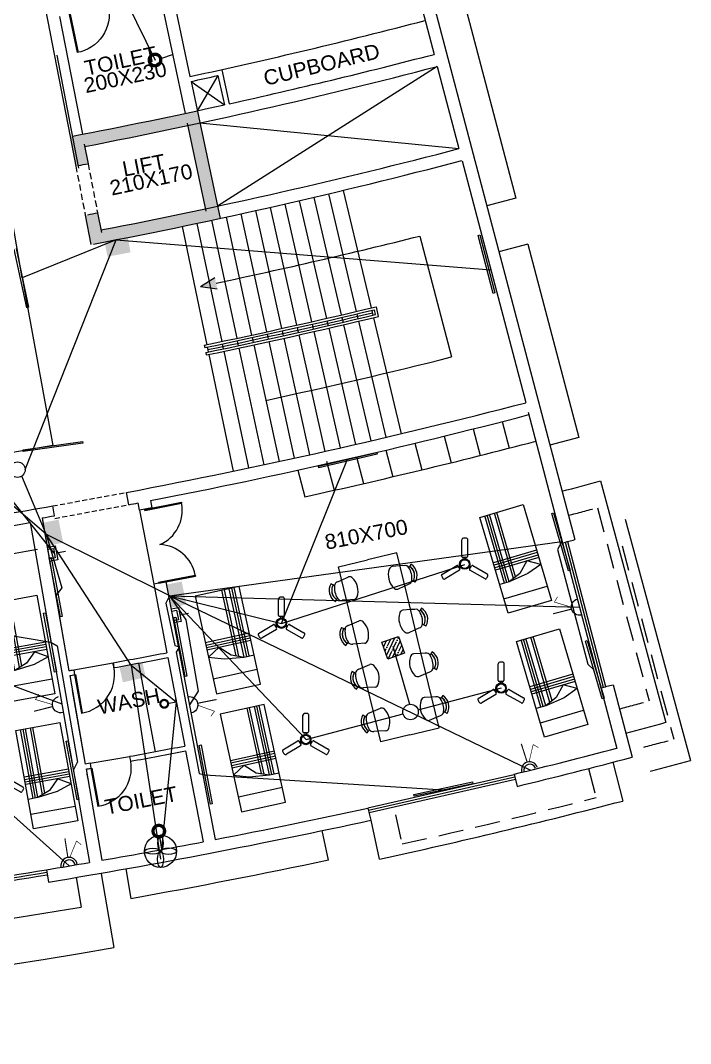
# Model space of a CAD drawing. Header units: inches. Extents: x -221585 to 401252, y -284294 to 332380.
# Drawn here: x 137397 to 138737, y 27239 to 29285 of the extents above; entities that cross this region are included whole.
import ezdxf
from ezdxf.enums import TextEntityAlignment as Align

# ---------------------------------------------------------------- set-up
doc = ezdxf.new("R2010")
doc.units = ezdxf.units.IN
doc.header["$MEASUREMENT"] = 0
doc.linetypes.add('HIDDEN', pattern=[0.375, 0.25, -0.125])
doc.linetypes.add('HIDDEN2', pattern=[0.1875, 0.125, -0.0625])
for name, color, linetype in [('A-TEXT', 3, 'Continuous'), ('A_dimension_100', 233, 'Continuous'), ('E-LIGHT', 7, 'Continuous'), ('Power', 7, 'Continuous'), ('UPS', 7, 'Continuous'), ('WALL', 4, 'Continuous')]:
    doc.layers.add(name, color=color, linetype=linetype)
for name, color, linetype, lineweight in [('ceilingfan', 1, 'Continuous', 15), ('FURN', 56, 'Continuous', 0), ('PIE', 7, 'Continuous', 15), ('text', 72, 'HIDDEN2', 5)]:
    doc.layers.add(name, color=color, linetype=linetype, lineweight=lineweight)
doc.styles.add('DIM', font='arial.ttf')
doc.styles.get("Standard").update_dxf_attribs({"font": 'arial.ttf'})

# ---------------------------------------------------------------- blocks, each defined once
blk = doc.blocks.new('d2')
at = {"color": 1, "ltscale": 8}
for p, q in [((-332.772, -186.458, 9945.752), (-332.753, -186.454, 9945.752)), ((-332.628, -187.194, 9945.752), (-332.772, -186.458, 9945.752)), ((-332.609, -187.19, 9945.752), (-332.753, -186.454, 9945.752)), ((-332.753, -186.454, 9945.752), (-332.753, -186.454, 9945.732)), ((-332.753, -186.454, 9945.732), (-332.753, -186.454, 9945.732)), ((-334.226, -186.743, 9945.752), (-334.206, -186.739, 9945.752)), ((-334.082, -187.479, 9945.752), (-334.226, -186.743, 9945.752)), ((-334.062, -187.475, 9945.752), (-334.206, -186.739, 9945.752)), ((-332.628, -187.194, 9945.752), (-332.609, -187.19, 9945.752)), ((-334.063, -187.577, 9945.752), (-332.589, -187.288, 9945.752)), ((-334.082, -187.479, 9945.752), (-334.062, -187.475, 9945.752))]:
    blk.add_line(p, q, dxfattribs=at)
for centre, start, end in [((-332.628, -187.194, 9945.752), 101.092, 178.0402), ((-334.062, -187.475, 9945.752), 24.1438, 101.092)]:
    blk.add_arc(centre, 0.75, start, end, dxfattribs=at)
blk = doc.blocks.new('A$C25933C84')
at = {"color": 8, "linetype": 'Continuous'}
for p, q in [((0, 0.9), (2, 0.9)), ((0, 0), (0, 0.9)), ((0.3, 0.9), (0.3, 0)), ((0.6, 0.7), (0.6, 0.9)), ((2, 0.9), (2, 0)), ((0.65, 0.3), (0.6, 0.7)), ((0.7, 0.45), (0.6, 0.7)), ((0.9, 0.25), (0.7, 0.45)), ((0.75, 0), (0.65, 0.3)), ((0.75, 0), (0.9, 0.25)), ((2, 0), (0, 0))]:
    blk.add_line(p, q, dxfattribs=at)
at = {"color": 8}
for p, q in [((0.9, 0), (0.9, 0.9)), ((0.95, 0), (0.95, 0.9)), ((1, 0), (1, 0.9)), ((1.05, 0), (1.05, 0.9)), ((0.6, 0.8), (2, 0.8)), ((0.6, 0.75), (2, 0.75)), ((0.6, 0.7), (2, 0.7)), ((0.64, 0.6), (2, 0.6)), ((0.66, 0.55), (2, 0.55))]:
    blk.add_line(p, q, dxfattribs=at)
blk = doc.blocks.new('FEGREGRE')
at = {"color": 20, "ltscale": 10}
for p, q in [((357183.6, 114115.5, 0.8), (357203.7, 114038.1, 0.4)), ((356717.1, 113921.6, 0.4), (356700.3, 113999.7, 0.4)), ((356615.1, 113920.1, 0.4), (356602.6, 113978.8, 0.4)), ((356209.8, 113902.5, 0.4), (356220.3, 113843.4, 0.4)), ((356110.4, 113885.1, 0.4), (356120.5, 113826, 0.4))]:
    blk.add_line(p, q, dxfattribs=at)
for centre, radius, start, end in [((353970.4, 126473.1, 0.4), 12848.5, 282.34342, 284.575), ((353970.4, 126473.1, 0.4), 12828.5, 280.10083, 281.89721), ((353970.3, 126473.1, 0.4), 12828.5, 277.85338, 279.64858)]:
    blk.add_arc(centre, radius, start, end, dxfattribs=at)
blk = doc.blocks.new('TRTH')
at = {"color": 1, "ltscale": 8}
for p, q in [((-589.839, -68.759), (-589.839, -67.98)), ((-589.819, -68.759), (-589.819, -67.979)), ((-589.839, -68.759), (-589.819, -68.759)), ((-589.839, -68.859), (-589.039, -68.859))]:
    blk.add_line(p, q, dxfattribs=at)
blk.add_arc((-589.819, -68.759), 0.78, 0, 91.4693, dxfattribs=at)
blk = doc.blocks.new('FREGTET')
at = {"layer": 'FURN', "color": 8}
for p, q in [((-154.698, 109.057, -2766.571), (-154.732, 108.979, -2766.571)), ((-154.698, 109.057, -2766.571), (-154.732, 108.979, -2766.571)), ((-154.66, 109.191, -2766.571), (-154.635, 109.149, -2766.571)), ((-154.66, 109.191, -2766.571), (-154.635, 109.149, -2766.571)), ((-154.617, 109.122, -2766.571), (-154.635, 109.149, -2766.571)), ((-154.617, 109.122, -2766.571), (-154.635, 109.149, -2766.571)), ((-154.369, 109.063, -2766.571), (-154.341, 109.079, -2766.571)), ((-154.369, 109.063, -2766.571), (-154.341, 109.079, -2766.571)), ((-154.3, 109.105, -2766.571), (-154.341, 109.079, -2766.571)), ((-154.3, 109.105, -2766.571), (-154.341, 109.079, -2766.571)), ((-154.994, 109.041, -2766.571), (-155.133, 108.458, -2766.571)), ((-154.118, 108.833, -2766.571), (-154.994, 109.041, -2766.571)), ((-154.732, 108.979, -2766.571), (-154.793, 108.838, -2766.571)), ((-154.34, 108.731, -2766.571), (-154.331, 108.884, -2766.571)), ((-154.331, 108.884, -2766.571), (-154.327, 108.968, -2766.571)), ((-154.331, 108.884, -2766.571), (-154.327, 108.968, -2766.571)), ((-153.822, 108.848, -2766.571), (-153.856, 108.771, -2766.571)), ((-153.822, 108.848, -2766.571), (-153.856, 108.771, -2766.571)), ((-153.784, 108.982, -2766.571), (-153.76, 108.941, -2766.571)), ((-153.784, 108.982, -2766.571), (-153.76, 108.941, -2766.571)), ((-153.742, 108.914, -2766.571), (-153.76, 108.941, -2766.571)), ((-153.742, 108.914, -2766.571), (-153.76, 108.941, -2766.571)), ((-153.493, 108.854, -2766.571), (-153.465, 108.871, -2766.571)), ((-153.493, 108.854, -2766.571), (-153.465, 108.871, -2766.571)), ((-153.425, 108.897, -2766.571), (-153.465, 108.871, -2766.571)), ((-153.425, 108.897, -2766.571), (-153.465, 108.871, -2766.571)), ((-153.243, 108.625, -2766.571), (-154.118, 108.833, -2766.571)), ((-153.856, 108.771, -2766.571), (-153.917, 108.63, -2766.571)), ((-153.464, 108.523, -2766.571), (-153.456, 108.676, -2766.571)), ((-153.456, 108.676, -2766.571), (-153.451, 108.76, -2766.571)), ((-153.456, 108.676, -2766.571), (-153.451, 108.76, -2766.571)), ((-152.946, 108.64, -2766.571), (-152.98, 108.563, -2766.571)), ((-152.946, 108.64, -2766.571), (-152.98, 108.563, -2766.571)), ((-152.908, 108.774, -2766.571), (-152.884, 108.732, -2766.571)), ((-152.908, 108.774, -2766.571), (-152.884, 108.732, -2766.571)), ((-152.866, 108.705, -2766.571), (-152.884, 108.732, -2766.571)), ((-152.866, 108.705, -2766.571), (-152.884, 108.732, -2766.571)), ((-152.618, 108.646, -2766.571), (-152.59, 108.663, -2766.571)), ((-152.618, 108.646, -2766.571), (-152.59, 108.663, -2766.571)), ((-152.549, 108.689, -2766.571), (-152.59, 108.663, -2766.571)), ((-152.549, 108.689, -2766.571), (-152.59, 108.663, -2766.571)), ((-155.271, 107.874, -2766.571), (-155.133, 108.458, -2766.571)), ((-152.367, 108.417, -2766.571), (-153.243, 108.625, -2766.571)), ((-152.98, 108.563, -2766.571), (-153.042, 108.422, -2766.571)), ((-152.589, 108.314, -2766.571), (-152.58, 108.468, -2766.571)), ((-152.58, 108.468, -2766.571), (-152.576, 108.552, -2766.571)), ((-152.58, 108.468, -2766.571), (-152.576, 108.552, -2766.571)), ((-152.071, 108.432, -2766.571), (-152.105, 108.355, -2766.571)), ((-152.071, 108.432, -2766.571), (-152.105, 108.354, -2766.571)), ((-152.033, 108.566, -2766.571), (-152.008, 108.524, -2766.571)), ((-152.033, 108.566, -2766.571), (-152.008, 108.524, -2766.571)), ((-151.991, 108.497, -2766.571), (-152.008, 108.524, -2766.571)), ((-151.991, 108.497, -2766.571), (-152.008, 108.524, -2766.571)), ((-151.742, 108.438, -2766.571), (-151.714, 108.454, -2766.571)), ((-151.742, 108.438, -2766.571), (-151.714, 108.454, -2766.571)), ((-151.674, 108.481, -2766.571), (-151.714, 108.454, -2766.571)), ((-151.674, 108.481, -2766.571), (-151.714, 108.454, -2766.571)), ((-151.491, 108.209, -2766.571), (-152.367, 108.417, -2766.571)), ((-152.105, 108.355, -2766.571), (-152.166, 108.214, -2766.571)), ((-151.713, 108.106, -2766.571), (-151.705, 108.259, -2766.571)), ((-151.705, 108.259, -2766.571), (-151.7, 108.344, -2766.571)), ((-151.705, 108.259, -2766.571), (-151.7, 108.344, -2766.571)), ((-151.63, 107.625, -2766.571), (-151.491, 108.209, -2766.571)), ((-154.396, 107.666, -2766.571), (-155.271, 107.874, -2766.571)), ((-155.009, 107.811, -2766.571), (-155.001, 107.965, -2766.571)), ((-154.547, 107.857, -2766.571), (-154.609, 107.716, -2766.571)), ((-155.04, 107.59, -2766.571), (-154.999, 107.617, -2766.571)), ((-155.04, 107.59, -2766.571), (-154.999, 107.617, -2766.571)), ((-155.014, 107.727, -2766.571), (-155.009, 107.812, -2766.571)), ((-155.014, 107.727, -2766.571), (-155.009, 107.811, -2766.571)), ((-154.971, 107.633, -2766.571), (-154.999, 107.617, -2766.571)), ((-154.971, 107.633, -2766.571), (-154.999, 107.617, -2766.571)), ((-154.609, 107.716, -2766.571), (-154.643, 107.639, -2766.571)), ((-154.609, 107.716, -2766.571), (-154.643, 107.639, -2766.571)), ((-153.52, 107.458, -2766.571), (-154.396, 107.666, -2766.571)), ((-154.133, 107.603, -2766.571), (-154.125, 107.756, -2766.571)), ((-153.672, 107.649, -2766.571), (-153.733, 107.508, -2766.571)), ((-151.63, 107.625, -2766.571), (-151.769, 107.041, -2766.571)), ((-154.723, 107.574, -2766.571), (-154.705, 107.547, -2766.571)), ((-154.723, 107.574, -2766.571), (-154.705, 107.547, -2766.571)), ((-154.681, 107.505, -2766.571), (-154.705, 107.547, -2766.571)), ((-154.681, 107.505, -2766.571), (-154.705, 107.547, -2766.571)), ((-154.164, 107.382, -2766.571), (-154.124, 107.408, -2766.571)), ((-154.164, 107.382, -2766.571), (-154.124, 107.408, -2766.571)), ((-154.138, 107.519, -2766.571), (-154.133, 107.603, -2766.571)), ((-154.138, 107.519, -2766.571), (-154.133, 107.603, -2766.571)), ((-154.096, 107.425, -2766.571), (-154.124, 107.408, -2766.571)), ((-154.096, 107.425, -2766.571), (-154.124, 107.408, -2766.571)), ((-153.733, 107.508, -2766.571), (-153.767, 107.431, -2766.571)), ((-153.733, 107.508, -2766.571), (-153.767, 107.431, -2766.571)), ((-152.645, 107.249, -2766.571), (-153.52, 107.458, -2766.571)), ((-153.258, 107.395, -2766.571), (-153.249, 107.548, -2766.571)), ((-152.796, 107.441, -2766.571), (-152.858, 107.3, -2766.571)), ((-153.847, 107.366, -2766.571), (-153.83, 107.338, -2766.571)), ((-153.847, 107.366, -2766.571), (-153.83, 107.338, -2766.571)), ((-153.805, 107.297, -2766.571), (-153.83, 107.338, -2766.571)), ((-153.805, 107.297, -2766.571), (-153.83, 107.338, -2766.571)), ((-153.262, 107.311, -2766.571), (-153.258, 107.395, -2766.571)), ((-153.262, 107.311, -2766.571), (-153.258, 107.395, -2766.571)), ((-153.22, 107.216, -2766.571), (-153.248, 107.2, -2766.571)), ((-153.22, 107.216, -2766.571), (-153.248, 107.2, -2766.571)), ((-152.858, 107.3, -2766.571), (-152.892, 107.223, -2766.571)), ((-152.858, 107.3, -2766.571), (-152.892, 107.223, -2766.571)), ((-151.769, 107.041, -2766.571), (-152.645, 107.249, -2766.571)), ((-152.382, 107.187, -2766.571), (-152.374, 107.34, -2766.571)), ((-151.921, 107.233, -2766.571), (-151.982, 107.092, -2766.571)), ((-153.289, 107.174, -2766.571), (-153.248, 107.2, -2766.571)), ((-153.289, 107.174, -2766.571), (-153.248, 107.2, -2766.571)), ((-152.972, 107.157, -2766.571), (-152.954, 107.13, -2766.571)), ((-152.972, 107.157, -2766.571), (-152.954, 107.13, -2766.571)), ((-152.93, 107.089, -2766.571), (-152.954, 107.13, -2766.571)), ((-152.93, 107.089, -2766.571), (-152.954, 107.13, -2766.571)), ((-152.387, 107.103, -2766.571), (-152.382, 107.187, -2766.571)), ((-152.387, 107.103, -2766.571), (-152.382, 107.187, -2766.571)), ((-152.345, 107.008, -2766.571), (-152.373, 106.992, -2766.571)), ((-152.345, 107.008, -2766.571), (-152.373, 106.992, -2766.571)), ((-151.982, 107.092, -2766.571), (-152.016, 107.014, -2766.571)), ((-151.982, 107.092, -2766.571), (-152.016, 107.014, -2766.571)), ((-152.413, 106.966, -2766.571), (-152.373, 106.992, -2766.571)), ((-152.413, 106.966, -2766.571), (-152.373, 106.992, -2766.571)), ((-152.096, 106.949, -2766.571), (-152.078, 106.922, -2766.571)), ((-152.096, 106.949, -2766.571), (-152.078, 106.922, -2766.571)), ((-152.054, 106.88, -2766.571), (-152.078, 106.922, -2766.571)), ((-152.054, 106.88, -2766.571), (-152.078, 106.922, -2766.571))]:
    blk.add_line(p, q, dxfattribs=at)
for centre, radius, start, end in [((-154.615, 109.037, -2766.571), 0.0847, 91.5148, 166.6297), ((-154.615, 109.037, -2766.571), 0.0847, 91.5148, 166.6297), ((-154.525, 108.959, -2766.571), 0.268, 33.0269, 120.2325), ((-154.525, 108.959, -2766.571), 0.268, 33.0269, 120.2325), ((-154.525, 108.959, -2766.571), 0.219, 33.0269, 120.2325), ((-154.525, 108.959, -2766.571), 0.219, 46.2775, 120.2325), ((-154.576, 108.746, -2766.571), 0.378, 56.8909, 96.3685), ((-154.576, 108.746, -2766.571), 0.378, 56.8909, 96.3685), ((-154.409, 108.988, -2766.571), 0.0847, 346.6297, 61.7447), ((-154.409, 108.988, -2766.571), 0.0847, 346.6297, 61.7447), ((-154.711, 108.819, -2766.571), 0.0847, 166.6297, 224.3988), ((-154.711, 108.819, -2766.571), 0.0847, 166.6297, 224.3988), ((-153.74, 108.829, -2766.571), 0.0847, 91.5148, 166.6297), ((-153.74, 108.829, -2766.571), 0.0847, 91.5148, 166.6297), ((-153.649, 108.751, -2766.571), 0.268, 33.0269, 120.2325), ((-153.649, 108.751, -2766.571), 0.268, 33.0269, 120.2325), ((-153.649, 108.751, -2766.571), 0.219, 33.0269, 120.2325), ((-153.649, 108.751, -2766.571), 0.219, 46.2775, 120.2325), ((-153.7, 108.538, -2766.571), 0.378, 56.8909, 96.3685), ((-153.7, 108.538, -2766.571), 0.378, 56.8909, 96.3685), ((-153.534, 108.78, -2766.571), 0.0847, 346.6297, 61.7447), ((-153.534, 108.78, -2766.571), 0.0847, 346.6297, 61.7447), ((-154.512, 109.013, -2766.571), 0.363, 224.3988, 288.8607), ((-154.512, 109.013, -2766.571), 0.363, 224.3988, 288.8607), ((-154.422, 108.75, -2766.571), 0.0847, 288.8607, 346.6297), ((-154.422, 108.75, -2766.571), 0.0847, 288.8607, 346.6297), ((-152.864, 108.621, -2766.571), 0.0847, 91.5148, 166.6297), ((-152.864, 108.621, -2766.571), 0.0847, 91.5148, 166.6297), ((-152.774, 108.543, -2766.571), 0.268, 33.0269, 120.2325), ((-152.774, 108.543, -2766.571), 0.268, 33.0269, 120.2325), ((-152.774, 108.543, -2766.571), 0.219, 33.0269, 120.2325), ((-152.774, 108.543, -2766.571), 0.219, 46.2775, 120.2325), ((-152.824, 108.33, -2766.571), 0.378, 56.8909, 96.3685), ((-152.824, 108.33, -2766.571), 0.378, 56.8909, 96.3685), ((-152.658, 108.572, -2766.571), 0.0847, 346.6297, 61.7447), ((-152.658, 108.572, -2766.571), 0.0847, 346.6297, 61.7447), ((-153.835, 108.611, -2766.571), 0.0847, 166.6297, 224.3988), ((-153.835, 108.611, -2766.571), 0.0847, 166.6297, 224.3988), ((-153.636, 108.805, -2766.571), 0.363, 224.3988, 288.8607), ((-153.636, 108.805, -2766.571), 0.363, 224.3988, 288.8607), ((-153.547, 108.542, -2766.571), 0.0847, 288.8607, 346.6297), ((-153.547, 108.542, -2766.571), 0.0847, 288.8607, 346.6297), ((-151.988, 108.413, -2766.571), 0.0847, 91.5148, 166.6297), ((-151.988, 108.413, -2766.571), 0.0847, 91.5148, 166.6297), ((-151.898, 108.335, -2766.571), 0.268, 33.0269, 120.2325), ((-151.898, 108.335, -2766.571), 0.268, 33.0269, 120.2325), ((-151.898, 108.335, -2766.571), 0.219, 33.0269, 120.2325), ((-151.898, 108.335, -2766.571), 0.219, 46.2775, 120.2325), ((-151.949, 108.122, -2766.571), 0.378, 56.8909, 96.3685), ((-151.949, 108.122, -2766.571), 0.378, 56.8909, 96.3685), ((-151.782, 108.364, -2766.571), 0.0847, 346.6297, 61.7447), ((-151.782, 108.364, -2766.571), 0.0847, 346.6297, 61.7447), ((-152.959, 108.403, -2766.571), 0.0847, 166.6297, 224.3988), ((-152.959, 108.403, -2766.571), 0.0847, 166.6297, 224.3988), ((-152.761, 108.597, -2766.571), 0.363, 224.3988, 288.8607), ((-152.761, 108.597, -2766.571), 0.363, 224.3988, 288.8607), ((-152.671, 108.334, -2766.571), 0.0847, 288.8607, 346.6297), ((-152.671, 108.334, -2766.571), 0.0847, 288.8607, 346.6297), ((-154.918, 107.945, -2766.571), 0.0847, 108.8607, 166.6297), ((-154.918, 107.945, -2766.571), 0.0847, 108.8607, 166.6297), ((-154.828, 107.682, -2766.571), 0.363, 44.3988, 108.8607), ((-154.828, 107.682, -2766.571), 0.363, 44.3988, 108.8607), ((-152.084, 108.194, -2766.571), 0.0847, 166.6297, 224.3988), ((-152.084, 108.194, -2766.571), 0.0847, 166.6297, 224.3988), ((-151.885, 108.389, -2766.571), 0.363, 224.3988, 288.8607), ((-151.885, 108.389, -2766.571), 0.363, 224.3988, 288.8607), ((-151.795, 108.126, -2766.571), 0.0847, 288.8607, 346.6297), ((-151.795, 108.126, -2766.571), 0.0847, 288.8607, 346.6297), ((-154.63, 107.876, -2766.571), 0.0847, 346.6297, 44.3988), ((-154.63, 107.876, -2766.571), 0.0847, 346.6297, 44.3988), ((-154.043, 107.737, -2766.571), 0.0847, 108.8607, 166.6297), ((-154.043, 107.737, -2766.571), 0.0847, 108.8607, 166.6297), ((-153.953, 107.474, -2766.571), 0.363, 44.3988, 108.8607), ((-153.953, 107.474, -2766.571), 0.363, 44.3988, 108.8607), ((-154.931, 107.707, -2766.571), 0.0847, 166.6297, 241.7447), ((-154.931, 107.707, -2766.571), 0.0847, 166.6297, 241.7447), ((-154.816, 107.736, -2766.571), 0.219, 213.0269, 300.2325), ((-154.816, 107.736, -2766.571), 0.219, 213.0269, 286.9819), ((-154.765, 107.949, -2766.571), 0.378, 236.8909, 276.3685), ((-154.765, 107.949, -2766.571), 0.378, 236.8909, 276.3685), ((-154.725, 107.658, -2766.571), 0.0847, 271.5148, 346.6297), ((-154.725, 107.658, -2766.571), 0.0847, 271.5148, 346.6297), ((-153.754, 107.668, -2766.571), 0.0847, 346.6297, 44.3988), ((-153.754, 107.668, -2766.571), 0.0847, 346.6297, 44.3988), ((-153.077, 107.266, -2766.571), 0.363, 44.3988, 108.8607), ((-153.077, 107.266, -2766.571), 0.363, 44.3988, 108.8607), ((-154.816, 107.736, -2766.571), 0.268, 213.0269, 300.2325), ((-154.816, 107.736, -2766.571), 0.268, 213.0269, 300.2325), ((-154.056, 107.499, -2766.571), 0.0847, 166.6297, 241.7447), ((-154.056, 107.499, -2766.571), 0.0847, 166.6297, 241.7447), ((-153.94, 107.528, -2766.571), 0.219, 213.0269, 300.2325), ((-153.94, 107.528, -2766.571), 0.219, 213.0269, 286.9819), ((-153.889, 107.741, -2766.571), 0.378, 236.8909, 276.3685), ((-153.889, 107.741, -2766.571), 0.378, 236.8909, 276.3685), ((-153.85, 107.45, -2766.571), 0.0847, 271.5148, 346.6297), ((-153.85, 107.45, -2766.571), 0.0847, 271.5148, 346.6297), ((-153.167, 107.529, -2766.571), 0.0847, 108.8607, 166.6297), ((-153.167, 107.529, -2766.571), 0.0847, 108.8607, 166.6297), ((-152.879, 107.46, -2766.571), 0.0847, 346.6297, 44.3988), ((-152.879, 107.46, -2766.571), 0.0847, 346.6297, 44.3988), ((-152.202, 107.058, -2766.571), 0.363, 44.3988, 108.8607), ((-152.202, 107.058, -2766.571), 0.363, 44.3988, 108.8607), ((-153.94, 107.528, -2766.571), 0.268, 213.0269, 300.2325), ((-153.94, 107.528, -2766.571), 0.268, 213.0269, 300.2325), ((-153.18, 107.291, -2766.571), 0.0847, 166.6297, 241.7447), ((-153.18, 107.291, -2766.571), 0.0847, 166.6297, 241.7447), ((-153.014, 107.533, -2766.571), 0.378, 236.8909, 276.3685), ((-153.014, 107.533, -2766.571), 0.378, 236.8909, 276.3685), ((-152.974, 107.242, -2766.571), 0.0847, 271.5148, 346.6297), ((-152.974, 107.242, -2766.571), 0.0847, 271.5148, 346.6297), ((-152.291, 107.321, -2766.571), 0.0847, 108.8607, 166.6297), ((-152.291, 107.321, -2766.571), 0.0847, 108.8607, 166.6297), ((-152.003, 107.252, -2766.571), 0.0847, 346.6297, 44.3988), ((-152.003, 107.252, -2766.571), 0.0847, 346.6297, 44.3988), ((-153.064, 107.32, -2766.571), 0.268, 213.0269, 300.2325), ((-153.064, 107.32, -2766.571), 0.268, 213.0269, 300.2325), ((-153.064, 107.32, -2766.571), 0.219, 213.0269, 300.2325), ((-153.064, 107.32, -2766.571), 0.219, 213.0269, 286.9819), ((-152.304, 107.083, -2766.571), 0.0847, 166.6297, 241.7447), ((-152.304, 107.083, -2766.571), 0.0847, 166.6297, 241.7447), ((-152.138, 107.325, -2766.571), 0.378, 236.8909, 276.3685), ((-152.138, 107.325, -2766.571), 0.378, 236.8909, 276.3685), ((-152.098, 107.034, -2766.571), 0.0847, 271.5148, 346.6297), ((-152.098, 107.034, -2766.571), 0.0847, 271.5148, 346.6297), ((-152.189, 107.112, -2766.571), 0.268, 213.0269, 300.2325), ((-152.189, 107.112, -2766.571), 0.268, 213.0269, 300.2325), ((-152.189, 107.112, -2766.571), 0.219, 213.0269, 300.2325), ((-152.189, 107.112, -2766.571), 0.219, 213.0269, 286.9819)]:
    blk.add_arc(centre, radius, start, end, dxfattribs=at)
blk = doc.blocks.new('FEFRGR')
at = {"color": 1, "ltscale": 8}
for p, q in [((138643.8, 119828, 0.4), (138722.6, 119842, 0.4)), ((138645.5, 119818.1, 0.4), (138647.5, 119818.4, 0.4)), ((138645.5, 119818.1, 0.4), (138659, 119741.3, 0.4)), ((138647.5, 119818.4, 0.4), (138660.9, 119741.6, 0.4))]:
    blk.add_line(p, q, dxfattribs=at)
blk.add_arc((138647.5, 119818.4, 0.4), 78, 278.4355, 17.5068, dxfattribs=at)
blk = doc.blocks.new('Fan')
at = {"color": 6}
for p, q in [((-5.8, 15.7), (-5.8, 48.4)), ((5.2, 50.1), (5.2, 15.7)), ((3.5, 14), (-4.1, 14)), ((-1.9, 14), (-1.9, 10.8)), ((1.5, 14), (1.5, 10.8)), ((-45.2, -19.5), (-15.9, -1.9)), ((-10.2, -11.4), (-38.2, -28.2)), ((-13.6, -2.5), (-9.7, -9)), ((-12.6, -4.2), (-9.9, -2.6)), ((-10.8, -7.1), (-8.1, -5.5)), ((10.3, -7.3), (7.6, -5.8)), ((12, -4.4), (9.3, -2.8)), ((9.4, -9.1), (13.2, -2.4)), ((39.7, -28.3), (10, -11.4)), ((15.5, -1.8), (43.8, -18))]:
    blk.add_line(p, q, dxfattribs=at)
for centre, radius in [((-0.2, 0.8), 10.2), ((-0.2, 0.9), 8.5)]:
    blk.add_circle(centre, radius, dxfattribs=at)
for centre, radius, start, end in [((-2.4, 48.4), 3.4, 92.735, 180), ((-0.2, 0.9), 51, 85.7207, 92.735), ((3.5, 50.1), 1.7, 0, 85.7207), ((-4.1, 15.7), 1.7, 180, 270), ((3.5, 15.7), 1.7, 270, 0), ((-44.4, -21), 1.7, 120.9808, 206.3239), ((-15, -3.4), 1.7, 30.9808, 120.9808), ((-11.1, -9.9), 1.7, 300.9808, 30.9808), ((10.8, -9.9), 1.7, 150.2708, 240.2708), ((14.6, -3.3), 1.7, 60.2708, 150.2708), ((42.1, -20.9), 3.4, 332.7215, 60.2708), ((-0.2, 0.9), 51, 206.3239, 213.3255), ((-40, -25.3), 3.4, 213.3255, 300.9808), ((40.6, -26.9), 1.7, 240.2708, 325.7165), ((-0.2, 0.9), 51, 325.7165, 332.7215)]:
    blk.add_arc(centre, radius, start, end, dxfattribs=at)
blk = doc.blocks.new('light')
at = {"color": 5}
for p, q in [((112625.2, 38871.2), (112742.5, 38895.9)), ((112743.3, 38892.3), (112625.9, 38867.6)), ((112742.5, 38895.9), (112743.3, 38892.3)), ((112625.9, 38867.6), (112625.2, 38871.2))]:
    blk.add_line(p, q, dxfattribs=at)
blk = doc.blocks.new('w.l')
at = {"layer": 'PIE', "color": 6}
blk.add_line((109349.8, 39723.6), (109371.7, 39720.1), dxfattribs=at)
at = {"layer": 'PIE', "color": 6, "const_width": 6.59}
blk.add_lwpolyline([(109337.4, 39737.9, 1), (109333.8, 39715, 1)], format="xyb", close=True, dxfattribs=at)
blk = doc.blocks.new('mir')
at = {"layer": 'PIE', "color": 6}
for p, q in [((364986.7, -21985.7), (364972.1, -21985.7)), ((364979.4, -22003.7), (364979.4, -21985.7))]:
    blk.add_line(p, q, dxfattribs=at)
at = {"layer": 'PIE', "color": 6, "const_width": 5.37}
blk.add_lwpolyline([(364969.5, -22015.5, 1), (364988.4, -22015.5, 1)], format="xyb", close=True, dxfattribs=at)
blk = doc.blocks.new('ups 6A')
at = {"layer": 'E-LIGHT', "color": 4}
for points, const_width in [([(5905667, -1658491), (5905670, -1658287)], 11.7), ([(5905692, -1658286), (5905785, -1658448), (5905831, -1658401)], 6.64)]:
    blk.add_lwpolyline(points, dxfattribs=dict(at, const_width=const_width))
blk.add_arc((5905672, -1658200), 87.4, 179.0102, 359.0102, dxfattribs=at)
blk = doc.blocks.new('16A')
at = {"layer": 'E-LIGHT', "color": 1}
for points, const_width in [([(5916857, -1642748), (5916861, -1642952)], 11.7), ([(5916882, -1642953), (5916975, -1642791), (5917021, -1642838)], 6.64)]:
    blk.add_lwpolyline(points, dxfattribs=dict(at, const_width=const_width))
for centre, radius, start, end in [((5916862, -1643039), 87.4, 0.9898, 180.9898), ((5916863, -1643043), 64.6, 4.2725, 175.7579)]:
    blk.add_arc(centre, radius, start, end, dxfattribs=at)

msp = doc.modelspace()

# ---------------------------------------------------------------- hatches: boundary and pattern name
at = {"ltscale": 10}
h = msp.add_hatch(color=4, dxfattribs=at)
h.dxf.hatch_style = 1
edge = h.paths.add_edge_path()
edge.add_line((137731.5, 29074.9), (137767, 28908.7))
edge.add_arc((135419.2, 39904.4), 11243.5, 280.9658, 282.05241, ccw=False)
edge.add_line((137558, 28866.1), (137551.3, 28900.5))
edge.add_arc((132101.1, 57048.9), 28671.2, 280.90835, 280.95831, ccw=False)
edge.add_line((137526.8, 28895.7), (137538.2, 28836.8))
edge.add_arc((135338.4, 40306), 11678.2, 280.85745, 282.15131)
edge.add_line((137796.6, 28889.4), (137750.7, 29104.6))
edge.add_arc((135338.1, 40307.8), 11460.1, 280.85533, 282.15343, ccw=False)
edge.add_line((137496.3, 29052.8), (137507.7, 28993.9))
edge.add_arc((132129.6, 56901.6), 28421.2, 280.90778, 280.95818)
edge.add_line((137532.3, 28998.6), (137525.6, 29033))
edge.add_arc((135363, 40185.3), 11360.1, 280.97454, 282.03422)
h = msp.add_hatch(color=2, dxfattribs=at)
h.dxf.hatch_style = 1
h.paths.add_polyline_path([(137790.8, 28748.6), (137756.9, 28753.2), (137786, 28771.1)])
h = msp.add_hatch(dxfattribs=at)
h.set_pattern_fill('ANSI35', color=1, scale=50, angle=19.5157)
h.set_pattern_definition([(64.515664, (52696.443, -195412.062), (-11.28378684, 5.37830406), []), (64.515664, (52704.774, -195409.109), (-11.28378684, 5.37830406), [15.625, -3.125, 0, -3.125])])
h.paths.add_polyline_path([(138165.2, 28020), (138153.4, 28053.5), (138119.9, 28041.6), (138131.8, 28008.2)])

# ---------------------------------------------------------------- linework, layer by layer
at = {"color": 4, "ltscale": 10}
for p, q in [((137687.1, 29402.9, 0), (137736.1, 29173, 0)), ((137438.3, 29352.2, 0), (137496.3, 29052.8, 0)), ((137676.3, 29334.1, 0), (137726.3, 29099.3, 0)), ((137475.2, 29293.1, 0), (137520.9, 29057.5, 0)), ((137469.7, 29215.6, 0), (137502.1, 29048.7, 0)), ((137792, 29175, 0), (137804.9, 29116.4, 0)), ((137799.6, 29186.7, 0), (137814.7, 29118.6, 0)), ((137738.2, 29163.3, 0), (137796.6, 28889.4, 0)), ((137854.5, 29127.5, 0), (137854.5, 29127.4, 0)), ((137730.5, 29079.8, 0), (137768, 28903.7, 0)), ((137496.3, 29052.8, 0), (137507.7, 28993.9, 0)), ((137502.1, 29048.7, 0), (137513.5, 28989.8, 0)), ((137524.7, 29037.9, 0), (137532.3, 28998.6, 0)), ((137526.8, 28895.7, 0), (137538.2, 28836.8, 0)), ((137551.3, 28900.5, 0), (137558.9, 28861.2, 0)), ((137613.7, 28316.8, 0), (137609.1, 28341.3, 0)), ((137465.2, 28294.4, 0), (137461.6, 28314.3, 0)), ((137635.5, 28305.6, 0.4), (137632.8, 28320.4, 0.4)), ((137657.2, 28325.2, 0.4), (137660, 28310.3, 0.4)), ((137660, 28310.3, 0.4), (137635.5, 28305.6, 0.4)), ((137416.8, 28281.1, 0), (137535.5, 27601.4, 0.4)), ((137440.6, 28290.3, 0.4), (137493.9, 27984.9, 0.4)), ((137441.4, 28285.4, 0), (137493.9, 27984.9, 0.4)), ((137688.2, 28162.8, 0.4), (137663.7, 28158.1, 0.4)), ((137663.7, 28158.1, 0.4), (137690, 28020.8, 0.4)), ((137688.2, 28162.8, 0.4), (137786.8, 27647.4, 0.4)), ((137691.9, 28011, 0.4), (137725.7, 27834.2, 0.4)), ((137582.4, 28000.7, 0), (137584.2, 27990.9, 0)), ((137495.6, 27975.1, 0.4), (137526.5, 27797.8, 0.4)), ((137503.7, 27986.7, 0), (137505.4, 27976.8, 0)), ((137500.7, 27945.5, 0.4), (137526.5, 27797.8, 0.4)), ((137727.5, 27824.4, 0.4), (137762.3, 27642.7, 0)), ((137615.5, 27813.6, 0.4), (137617.3, 27803.8, 0.4)), ((137536.4, 27799.8, 0.4), (137526.5, 27798.1, 0)), ((137528.3, 27787.9, 0.4), (137560.1, 27605.7, 0)), ((137536.3, 27799.8, 0), (137538.1, 27789.6, 0)), ((137530, 27778.1, 0.4), (137531.7, 27768.2, 0.4)), ((138384.3, 27777.8, 0.8), (138390.2, 27753.5, 0)), ((138092.1, 27710.3, 0), (138097.6, 27685.9, 0)), ((137449.2, 27586.8, 0), (137453.3, 27562.2, 0))]:
    msp.add_line(p, q, dxfattribs=at)
at = {"color": 4, "ltscale": 8}
for p, q in [((138175.9, 29401.1, 0.4), (138224.2, 29217.3, 0.4)), ((138200, 29407.4, 0.4), (138505.7, 28247, 0.4)), ((138230.6, 29193.2, -58.4), (138273.9, 29028.8, 0.8)), ((138280.3, 29004.6, 0.4), (138407.6, 28521.1, 0.4)), ((138412.6, 28501.7, 0.4), (138481.3, 28240.6, 0.4)), ((138557.8, 27950.5, 0.4), (138589.6, 27829.6, 0.4)), ((138582.1, 27956.9, 0.4), (138620.3, 27811.8, 0.4))]:
    msp.add_line(p, q, dxfattribs=at)
at = {"color": 6}
for p, q in [((137610.7, 29319.6, 0.4), (137666.3, 29206, 0)), ((137400.8, 28770.2, -0.4), (137334.9, 29149.9, -0.4)), ((137588.6, 28846.6, 0.8), (138337.7, 28786.6, 0.4)), ((137400.8, 28770.2, -0.4), (137461.7, 28435, 0)), ((137461.7, 28435, 0), (137168.7, 28384.9, 0)), ((137919.3, 28079.1, 1.7), (138051.4, 28407.7, 0)), ((137448.6, 28258, 0), (137480, 28150.7)), ((138479.8, 28242.9, -0.4), (138471.2, 28227.2)), ((138471.2, 28227.2), (138531.9, 27998.1)), ((137919.3, 28079.1, 1.7), (138285.7, 28197.2, 1.7)), ((137480, 28150.7), (137467.6, 28135.2, 0.2)), ((137458.1, 28041.7, 0), (137470.3, 28034.3, 0)), ((137470.3, 28034.3, 0), (137511.2, 27802, 0)), ((137715.2, 28032.3, 0), (137708.7, 28021.8)), ((138142, 28033.6, 0.4), (138175.2, 27917.8)), ((137708.7, 28021.8), (137754.4, 27779.1)), ((137618.3, 27996.1, 0.4), (137677.3, 27607.7, 0)), ((138531.9, 27998.1), (138543.9, 27986.4, -0.4)), ((138192.2, 27906.3), (138358.8, 27950.3)), ((137708.8, 27922.6, 0.4), (137679.4, 27627.8, 0.8)), ((137968.2, 27847.2), (138162.2, 27898.4)), ((137503.1, 27786, 0), (137511.2, 27802, 0)), ((137754.4, 27779.1), (137766, 27776.7, 0)), ((137766, 27776.7, 0), (138243, 27746.4, 0.4))]:
    msp.add_line(p, q, dxfattribs=at)
at = {"color": 20, "ltscale": 10}
for p, q in [((138286.1, 29316.4, 0.4), (138387.9, 28929.6, 0.4)), ((138387.9, 28929.6, 0.4), (138329.9, 28914.3, 0.4)), ((138412.1, 28837.7, 0.4), (138354.1, 28822.4, 0.4)), ((138412.1, 28837.7, 0.4), (138514, 28450.9, 0.4)), ((138514, 28450.9, 0.4), (138456, 28435.6, 0.4)), ((138557.4, 28364.3, 0), (138687.9, 27881.6, 0)), ((138606.6, 28287.8, 0.4), (138737.1, 27805.1, 0.4))]:
    msp.add_line(p, q, dxfattribs=at)
at = {"color": 2, "ltscale": 10}
for p, q in [((137792, 29175, 0), (137750.7, 29104.6, 0)), ((138230.6, 29193.2, -58.4), (137791.4, 28913.9, 0)), ((137738.2, 29163.3, 0), (137804.9, 29116.4, 0)), ((137756, 29080.1, 0), (138273.9, 29028.8, 0.8)), ((138195.7, 28854, 0.4), (138259.4, 28612.2, 0.4)), ((137756.9, 28753.2, 0), (137786, 28771.1, 0)), ((137756.9, 28753.2, 0), (137790.8, 28748.6, 0)), ((138104.5, 28706.6, 0), (138106.8, 28696.9, 0)), ((138108.2, 28712.6, 0), (138112.8, 28693.2, 0))]:
    msp.add_line(p, q, dxfattribs=at)
at = {"color": 2, "linetype": 'HIDDEN2', "ltscale": 100}
for p, q in [((137507.8, 28993.9, 0), (137526.8, 28895.7, 0)), ((137532.3, 28998.6, 0), (137551.3, 28900.5, 0))]:
    msp.add_line(p, q, dxfattribs=at)
at = {"color": 2, "ltscale": 8}
for p, q in [((137984, 28931.4, 0.4), (138038.8, 28696.2, 0.4)), ((138013.2, 28938.3, 0.4), (138068.6, 28703.2, 0.4)), ((138042.4, 28945.2, 0.4), (138098.4, 28710.3, 0.4)), ((137896.3, 28911.4, 0.4), (137949.3, 28675.7, 0.4)), ((137925.6, 28918, 0.4), (137979.1, 28682.5, 0.4)), ((137954.8, 28924.7, 0.4), (138009, 28689.3, 0.4)), ((137808.4, 28892, 0.4), (137859.5, 28655.9, 0.4)), ((137837.7, 28898.4, 0.4), (137889.4, 28662.5, 0.4)), ((137867, 28904.8, 0.4), (137919.4, 28669.1, 0.4)), ((137720.3, 28873.3, 0.4), (137769.6, 28636.8, 0.4)), ((137749.7, 28879.4, 0.4), (137799.6, 28643.1, 0.4)), ((137779.1, 28885.7, 0.4), (137829.6, 28649.5, 0.4)), ((138099.6, 28705.4, 0.4), (138101.9, 28695.7, 0.4)), ((138010.1, 28684.5, 0.4), (138012.4, 28674.7, 0.4)), ((138040, 28691.4, 0.4), (138042.2, 28681.6, 0.4)), ((138069.8, 28698.4, 0.4), (138072.1, 28688.6, 0.4)), ((138073.2, 28683.8, 0.4), (138128, 28451.6, 0.4)), ((138103.1, 28690.8, 0.4), (138158.4, 28458.8, 0.4)), ((137920.4, 28664.2, 0.4), (137922.6, 28654.4, 0.4)), ((137950.3, 28670.9, 0.4), (137952.5, 28661.1, 0.4)), ((137980.2, 28677.6, 0.4), (137982.5, 28667.9, 0.4)), ((137983.6, 28663, 0.4), (138036.5, 28430.4, 0.4)), ((138013.5, 28669.8, 0.4), (138067, 28437.4, 0.4)), ((138043.4, 28676.8, 0.4), (138097.5, 28444.5, 0.4)), ((137830.6, 28644.6, 0.4), (137832.7, 28634.8, 0.4)), ((137860.6, 28651.1, 0.4), (137862.7, 28641.3, 0.4)), ((137890.5, 28657.6, 0.4), (137892.7, 28647.8, 0.4)), ((137893.7, 28642.9, 0.4), (137944.8, 28410, 0.4)), ((137923.7, 28649.5, 0.4), (137975.4, 28416.7, 0.4)), ((137953.6, 28656.2, 0.4), (138005.9, 28423.5, 0.4)), ((137764.7, 28635.8, 0.4), (137765.7, 28630.9, 0.4)), ((137767.8, 28621.1, 0.4), (137768.8, 28616.2, 0.4)), ((137770.6, 28631.9, 0.4), (137772.7, 28622.2, 0.4)), ((137800.6, 28638.2, 0.4), (137802.7, 28628.5, 0.4)), ((137803.7, 28623.6, 0.4), (137853, 28390.2, 0.4)), ((137833.8, 28629.9, 0.4), (137883.6, 28396.7, 0.4)), ((137863.8, 28636.4, 0.4), (137914.2, 28403.3, 0.4)), ((137773.7, 28617.3, 0.4), (137822.4, 28383.8, 0.4))]:
    msp.add_line(p, q, dxfattribs=at)
at = {"color": 1}
for p, q in [((137588.6, 28846.6, 0.8), (137400.8, 28770.2, -0.4)), ((137694.9, 28134.3, 0.4), (138479.8, 28242.9, -0.4)), ((136886.7, 28139, 0), (137458.1, 28041.7, 0)), ((137694.9, 28134.3, 0.4), (137687.8, 28120)), ((137694.9, 28134.3, 0.4), (137919.3, 28079.1, 1.7)), ((137968.2, 27847.2), (137694.9, 28134.3, 0.4)), ((137687.8, 28120), (137705.6, 28035.4)), ((137705.6, 28035.4), (137715.2, 28032.3, 0)), ((137618.3, 27996.1, 0.4), (137708.8, 27922.6, 0.4))]:
    msp.add_line(p, q, dxfattribs=at)
at = {"color": 144}
for p, q in [((137406.7, 28387, 0), (137588.6, 28846.6, 0.8)), ((137464.9, 28219.9, 0), (137268.2, 28465.5)), ((137448.6, 28258, 0), (137399.8, 28374.1, 0)), ((137618.3, 27996.1, 0.4), (137448.6, 28258, 0)), ((137448.6, 28258, 0), (137695.5, 28135.5, 0.5))]:
    msp.add_line(p, q, dxfattribs=at)
at = {"color": 5}
for p, q in [((137409.8, 28710.8, -0.4), (137384.7, 28828, -0.4)), ((137388.3, 28828.8, -0.4), (137413.4, 28711.5, -0.4)), ((137413.4, 28711.5, -0.4), (137409.8, 28710.8, -0.4)), ((137402.4, 28426.6, 0), (137521, 28443.5, 0)), ((137521.6, 28439.9, 0), (137402.9, 28422.9, 0)), ((137521, 28443.5, 0), (137521.6, 28439.9, 0)), ((137402.9, 28422.9, 0), (137402.4, 28426.6, 0)), ((137993.1, 28394, 0), (138109.8, 28421.4, 0)), ((138110.6, 28417.8, 0), (137993.9, 28390.4, 0)), ((138109.8, 28421.4, 0), (138110.6, 28417.8, 0)), ((137993.9, 28390.4, 0), (137993.1, 28394, 0)), ((138459.6, 28299.4, -0.4), (138463.1, 28300.5, -0.4)), ((138493, 28184.3, -0.4), (138459.6, 28299.4, -0.4)), ((138463.1, 28300.5, -0.4), (138496.5, 28185.3, -0.4)), ((138496.5, 28185.3, -0.4), (138493, 28184.3, -0.4)), ((138527.1, 28043.9, -0.4), (138530.7, 28045, -0.4)), ((138560.6, 27928.8, -0.4), (138527.1, 28043.9, -0.4)), ((138530.7, 28045, -0.4), (138564.1, 27929.8, -0.4)), ((138564.1, 27929.8, -0.4), (138560.6, 27928.8, -0.4)), ((138183.5, 27737.6, 0.4), (138300.9, 27762.4, 0.4)), ((138300.9, 27762.4, 0.4), (138301.6, 27758.8, 0.4)), ((138301.6, 27758.8, 0.4), (138184.3, 27734, 0.4)), ((138184.3, 27734, 0.4), (138183.5, 27737.6, 0.4))]:
    msp.add_line(p, q, dxfattribs=at)
at = {"color": 253, "ltscale": 8}
for p, q in [((138360.6, 28483.1, 0.4), (138374.6, 28429.9, 0.4)), ((138302.4, 28468.4, 0.4), (138316.5, 28415.2, 0.4)), ((138185.9, 28439.7, 0.4), (138199.9, 28386.5, 0.4)), ((138244.2, 28453.9, 0.4), (138258.2, 28400.7, 0.4)), ((138127.5, 28425.8, 0.4), (138141.5, 28372.6, 0.4)), ((138009.2, 28403.8, 0.4), (138024.5, 28345.7, 0.4)), ((138069, 28412.2, 0.4), (138083.1, 28359, 0.4)), ((137951.9, 28385.9, 0.4), (137965.9, 28332.7, 0.4))]:
    msp.add_line(p, q, dxfattribs=at)
at = {"color": 3}
for p, q in [((137448.6, 28258, 0), (137294.1, 28390, 0)), ((137494.7, 27594.4, 0), (136886.7, 28139, 0)), ((137694.9, 28134.3, 0.4), (138417.2, 27785.9, 0.8))]:
    msp.add_line(p, q, dxfattribs=at)
at = {"color": 2, "linetype": 'HIDDEN2', "ltscale": 80}
for p, q in [((137461.6, 28314.3, 0), (137609.1, 28341.3, 0)), ((137466.1, 28289.5, 0), (137613.6, 28316.8, 0))]:
    msp.add_line(p, q, dxfattribs=at)
at = {"color": 20, "linetype": 'HIDDEN', "ltscale": 200}
for p, q in [((138550.8, 28310.7, 0), (138654.5, 27924.4, 0)), ((138600.1, 28234.3, 0.4), (138703.8, 27848, 0.4)), ((138533.3, 27789.3, 0.4), (138548.2, 27731.1, 0)), ((138147.3, 27696.9, 0), (138160.3, 27638.3, 0))]:
    msp.add_line(p, q, dxfattribs=at)
at = {"color": 1, "ltscale": 8}
for p, q in [((138481.3, 28240.6, 0.4), (138557.8, 27950.5, 0.4)), ((138486.2, 28241.9, 0.4), (138562.6, 27951.8, 0.4)), ((138491, 28243.2, 0.4), (138567.4, 27953.1, 0.4)), ((138384.6, 27776.7, 0), (138092.1, 27710.3, 0)), ((138385.8, 27771.8, 0), (138093.2, 27705.4, 0)), ((138385.8, 27771.8, 0), (138093.2, 27705.4, 0)), ((138386.9, 27767, 0), (138094.3, 27700.5, 0))]:
    msp.add_line(p, q, dxfattribs=at)
at = {"color": 42}
for p, q in [((136886.7, 28139, 0), (137480.1, 27918.3, 0.2)), ((137694.9, 28134.3, 0.4), (138515.2, 28112, 0.4)), ((137694.9, 28134.3, 0.4), (137727.8, 28086.6)), ((137727.8, 28086.6), (137752.7, 27943.8)), ((137752.7, 27943.8), (137735.3, 27916.5, 0))]:
    msp.add_line(p, q, dxfattribs=at)
at = {"color": 252}
msp.add_line((137632.9, 27999.9, 0.4), (137666.7, 27822.9, 0.4), dxfattribs=at)
at = {"color": 1, "ltscale": 10}
msp.add_line((137558.4, 27578.5, 0), (137584.1, 27431.4, 0), dxfattribs=at)
at = {"color": 1, "ltscale": 10, "elevation": 0.4}
msp.add_lwpolyline([(138119.9, 28041.6), (138153.4, 28053.5), (138165.2, 28020), (138131.8, 28008.2)], close=True, dxfattribs=at)
at = {"color": 144}
msp.add_circle((137391.2, 28387, 0), 15.5, dxfattribs=at)
at = {"color": 6}
msp.add_circle((138177.2, 27902.4), 15.5, dxfattribs=at)
at = {"color": 5}
msp.add_circle((137677.3, 27623.8, 0), 32.2, dxfattribs=at)
at = {"color": 4, "ltscale": 10}
for centre, radius, start, end in [((135363, 40180.5, 0), 11260.4, 282.1665, 284.62644), ((135361.7, 40187.5, 0.8), 11337.5, 282.49501, 284.62436), ((135368.3, 40159.3, -58.4), 11333.5, 280.9733, 284.62866), ((134897, 42308.9, 0), 13449.2, 282.19615, 282.43046), ((135368.3, 40159.3, 0), 11308.5, 280.87196, 282.44296), ((135368.3, 40159.3, 0.8), 11503.5, 280.97341, 284.63063), ((135368.3, 40159.3, 0), 11368.5, 280.8725, 280.9733), ((135466.3, 39690.8, 0.8), 11049.9, 280.83294, 284.75258), ((135368.3, 40159.3, 0), 11468.5, 280.87294, 280.9733), ((135315.5, 40413.9, -29), 12288.5, 280.75734, 284.57426), ((135368.3, 40159.3, 29.1), 12053.5, 280.94689, 284.6362), ((135368.3, 40159.3, 0), 12028.5, 278.04486, 280.02208), ((135368.3, 40159.3, 0), 12053.5, 280.736, 280.82793), ((135368.3, 40159.3, 0), 12048.5, 279.90377, 280.02268), ((135362.2, 40200.3, 0), 12095, 278.04628, 279.78044), ((130740.9, 57758, 0.8), 30515.4, 284.69394, 284.74112), ((135368.3, 40159.3, 0), 12358.5, 280.32091, 280.8281), ((135368.3, 40159.3, 0), 12368.5, 280.32091, 280.82809), ((135368.3, 40159.3, 0), 12358.5, 279.90377, 279.95002), ((135368.3, 40159.3, 0), 12368.5, 279.90377, 279.94998), ((130628.1, 58186.6, 0.8), 31258.6, 284.69539, 284.74145), ((135368.3, 40159.3, 0), 12548.5, 280.31637, 280.82801), ((135368.3, 40159.3, 0), 12558.5, 280.31638, 280.82801), ((135368.3, 40159.3, 0.8), 12743.5, 283.69011, 284.64213), ((135368.3, 40159.3, 0), 12768.5, 283.69011, 284.75507), ((135368.3, 40159.3, 0), 12558.5, 279.90377, 279.94977), ((135368.3, 40159.3, 0.9), 12743.5, 280.94033, 282.34177), ((135368.3, 40159.3, 0), 12768.5, 279.39819, 282.34248), ((135368.3, 40159.3, 0), 12743.5, 279.90377, 280.82793), ((135368.3, 40159.3, 0), 12743.5, 279.39819, 279.79137)]:
    msp.add_arc(centre, radius, start, end, dxfattribs=at)
at = {"color": 2, "ltscale": 10}
for radius, start, end in [(11653.5, 281.98607, 284.04153), (11903.5, 282.21964, 284.05651)]:
    msp.add_arc((135368.3, 40159.3, 0), radius, start, end, dxfattribs=at)
at = {"color": 2, "ltscale": 8}
for radius, start, end in [(11770, 281.74789, 283.4613), (11775, 281.7479, 283.43695), (11785, 281.74792, 283.43693), (11790, 281.74793, 283.46122), (11780, 281.77223, 283.41263)]:
    msp.add_arc((135368.3, 40159.3, 0), radius, start, end, dxfattribs=at)
at = {"color": 253, "ltscale": 10}
msp.add_arc((135368.3, 40159.3, 0), 12108.5, 282.38787, 284.63617, dxfattribs=at)
at = {"color": 20, "ltscale": 10}
for centre, radius, start, end in [((135368.3, 40159.3, 0), 12218.5, 284.75447, 285.12962), ((135368.3, 40159.3, 0), 12718.5, 284.75449, 285.12962), ((135417.6, 40082.8, 0.4), 12718.5, 284.75449, 285.12962), ((135368.7, 40109.3, 0), 12870, 260.08648, 279.91229)]:
    msp.add_arc(centre, radius, start, end, dxfattribs=at)
at = {"color": 20, "linetype": 'HIDDEN', "ltscale": 200}
for centre, radius, start, end in [((135368.3, 40159.3, 0), 12268.5, 284.75447, 285.03469), ((135368.3, 40159.3, 0), 12668.5, 284.75449, 285.03469), ((135417.6, 40082.8, 0.4), 12668.5, 284.75449, 285.03469), ((135368.3, 40159.3, 0), 12828.5, 282.57066, 284.35185)]:
    msp.add_arc(centre, radius, start, end, dxfattribs=at)
at = {"color": 8, "ltscale": 10}
msp.add_arc((135368.3, 40159.3, 0), 12108.5, 278.10537, 279.80866, dxfattribs=at)
at = {"color": 1, "ltscale": 8}
for centre, radius, start, end in [((135366.7, 40170.3, 0), 12754.6, 278.05014, 279.39728), ((135366.7, 40170.3, 0), 12759.6, 278.05014, 279.39728), ((135375.7, 40109.8, 0), 12703.5, 278.04802, 279.40164)]:
    msp.add_arc(centre, radius, start, end, dxfattribs=at)
at = {"color": 5, "extrusion": (0, 0, -1)}
for centre, major_axis, ratio in [((137677.3, 27639.8, 0), (0, -16.1), 0.361042), ((137693.4, 27623.8, 0), (-16.1, 0), 0.363524)]:
    msp.add_ellipse(centre, major_axis=major_axis, ratio=ratio, dxfattribs=at)
at = {"color": 5}
for centre, major_axis, ratio in [((137661.3, 27623.8, 0), (16.1, 0), 0.363524), ((137677.3, 27607.7, 0), (0, 16.1), 0.361042)]:
    msp.add_ellipse(centre, major_axis=major_axis, ratio=ratio, dxfattribs=at)
at = {"color": 3, "ltscale": 10}
for points in [[(137617.3, 28821.5, 0.8), (137571.2, 28812.7, 0.8), (137611.7, 28851, 0.8), (137565.6, 28842.2, 0.8)], [(137453.2, 28235, 0), (137444, 28281, 0), (137482.6, 28240.9, 0), (137473.4, 28286.9, 0)], [(137699.5, 28111.3, 0.4), (137690.2, 28157.2, 0.4), (137728.9, 28117.2, 0.4), (137719.7, 28163.2, 0.4)], [(137595.4, 27991, 0.4), (137641.2, 28001.2, 0.4), (137602, 27961.7, 0.4), (137647.7, 27971.9, 0.4)]]:
    msp.add_solid(points, dxfattribs=at)
at = {"layer": 'A_dimension_100', "color": 3, "ltscale": 0.05}
for points, elevation in [([(137452.4, 28232), (137466.7, 28234.7), (137472, 28206.8), (137457.7, 28204.1)], 0), ([(137453.3, 28227.6), (137463.1, 28229.5), (137466.7, 28210.3), (137456.9, 28208.5)], 0), ([(137469.4, 28220.5), (137487.2, 28223.9)], 0), ([(137698.7, 28108.3), (137713, 28111), (137718.3, 28083), (137704, 28080.3)], 0.4), ([(137699.6, 28103.9), (137709.4, 28105.7), (137713, 28086.6), (137703.2, 28084.7)], 0.4), ([(137715.7, 28096.8), (137733.4, 28100.2)], 0.4)]:
    msp.add_lwpolyline(points, dxfattribs=dict(at, elevation=elevation))

# ---------------------------------------------------------------- block references
at = {"color": 4, "yscale": 100, "zscale": 100}
for p, xscale, rotation in [((196664.9, 34326, 0), -99.99999999999517, 191.5069594634383), ((196825.7, 31162.4, 0.4), -100.0000000000119, 189.9047598216965)]:
    msp.add_blockref('TRTH', p, dxfattribs=dict(at, xscale=xscale, rotation=rotation))
for name, p, rotation in [('w.l', (58373.9, -55912.7, 0), 27.0612551264251), ('light', (182465, -81934, 0), 92.69441043639355), ('light', (173943.2, -85334, 0), 88.78093671996345), ('light', (173931.8, -85444.6, 0), 88.78093671996345), ('light', (174192.6, -85453.2, 0), 88.78093671996345), ('light', (173976.9, -85700.3, 0), 88.78093671996345), ('light', (174243.3, -85708.9, 0), 88.78093671996345), ('w.l', (65275.8, 118718.8, 0.8), 288.520046786022)]:
    msp.add_blockref(name, p, dxfattribs=dict(rotation=rotation))
at = {"color": 1, "xscale": 99.99999999999297, "yscale": 99.99999999999297, "zscale": 99.99999999999297, "rotation": 269.7456121792251}
msp.add_blockref('d2', (156244.7, -5183.6, -994574.8), dxfattribs=at)
at = {"extrusion": (-3.14e-14, -6.1e-15, -1), "xscale": -99.99999999999349, "yscale": 100, "zscale": -99.99999999999349, "rotation": 63.01819741965971}
msp.add_blockref('FREGTET', (-135464.6, 9461, -276657.5), dxfattribs=at)
at = {"color": 4}
msp.add_blockref('FEFRGR', (-1140.1, -91841.3, -0.4), dxfattribs=at)
at = {"color": 1}
msp.add_blockref('FEGREGRE', (-218602.1, -86313.8, -0.4), dxfattribs=at)
at = {"layer": 'ceilingfan', "xscale": 1.02030405060046, "yscale": 1.02030405060046, "zscale": 1.02030405060046}
for p in [(138285.7, 28197.2, 1.7), (137919.3, 28079.1, 1.7), (138358.5, 27949.2, 1.7), (137967.9, 27846.4, 0.8), (137357.2, 27771, 0.4)]:
    msp.add_blockref('Fan', p, dxfattribs=at)
at = {"layer": 'FURN', "extrusion": (-1.8e-14, -3.4e-15, -1), "xscale": -100.0000000000056, "yscale": 100, "zscale": -100.0000000000056, "rotation": 253.6355424414875}
for p in [(-138458.8, 28125, -1.3), (-138531.6, 27877, -1.3)]:
    msp.add_blockref('A$C25933C84', p, dxfattribs=at)
at = {"layer": 'FURN', "extrusion": (1.74e-14, 5.6e-15, -1), "xscale": 99.99999999999541, "yscale": 99.99999999999541, "zscale": -99.99999999999994, "rotation": 77.6023077381054}
for p in [(-137789.3, 27938.5, -1.3), (-137839.5, 27702.7, -0.4)]:
    msp.add_blockref('A$C25933C84', p, dxfattribs=at)
at = {"layer": 'FURN', "extrusion": (-1.83e-14, -1.5e-15, -1), "xscale": -99.99999999999658, "yscale": 100, "zscale": -99.99999999999658, "rotation": 259.7439093888643}
for p in [(-137465.8, 27938.8, 0), (-137511.8, 27684.5, 0)]:
    msp.add_blockref('A$C25933C84', p, dxfattribs=at)
at = {"layer": 'Power'}
for p, xscale, yscale, zscale, rotation in [((-1019455.8, 6018.7, 0.8), 0.1885885860805313, 0.1885885860805313, 0.1885885860805313, 16.59632162428012), ((-1009848.6, 184895.8, 0), 0.1885885860805314, 0.1885885860805314, 0.1885885860805314, 7.712730741598215)]:
    msp.add_blockref('16A', p, dxfattribs=dict(at, xscale=xscale, yscale=yscale, zscale=zscale, rotation=rotation))
at = {"layer": 'UPS', "color": 3, "yscale": 0.1887460698150343, "zscale": 0.1887460698150344}
for p, xscale, rotation in [((699319, -984779.4, 1.3), -0.1887460698150345, 283.2880882971074), ((698281.4, -984974.3, 1.3), -0.1887460698150345, 283.2880882971074), ((-368704.2, 1069054.9, 0), -0.1887460698150346, 100.2558866615952)]:
    msp.add_blockref('ups 6A', p, dxfattribs=dict(at, xscale=xscale, rotation=rotation))
at = {"layer": 'WALL', "color": 1, "lineweight": 30, "xscale": 0.8190000000000005, "yscale": 0.8190000000000005, "zscale": 0.8190000000000005, "rotation": 280.0281992897634}
msp.add_blockref('mir', (103388.5, 325409.4, 0.4), dxfattribs=at)

# ---------------------------------------------------------------- texts
at = {"layer": 'A-TEXT'}
for s, rotation, p in [('CUPBOARD', 13.6762, (137999.3, 29197, -0.4)), ('LIFT', 11.0715, (137643.8, 28995.7, 0)), ('810X700', 11.0715, (138088.6, 28257.5, 0.8)), ('WASH', 11.0715, (137614, 27923.9, -0.4)), ('TOILET', 11.0715, (137638.3, 27725.5, 0.4))]:
    msp.add_text(s, height=30, rotation=rotation, dxfattribs=at).set_placement(p, align=Align.MIDDLE)
at = {"layer": 'text', "lineweight": -2, "ltscale": 2, "char_height": 30, "attachment_point": 7, "style": 'DIM'}
for s, insert, width, rotation in [('{\\C3;TOILET}', (137529, 29174, -0.4), 355.22, 11.9655), ('{\\C3;200X230}', (137527.8, 29139.3, -0.4), 355.22, 11.9655), ('{\\C3;210X170}', (137579.7, 28934.3, 0.8), 592.79, 12.146)]:
    msp.add_mtext(s, dxfattribs=dict(at, insert=insert, width=width, rotation=rotation))

doc.saveas('drawing.dxf')
